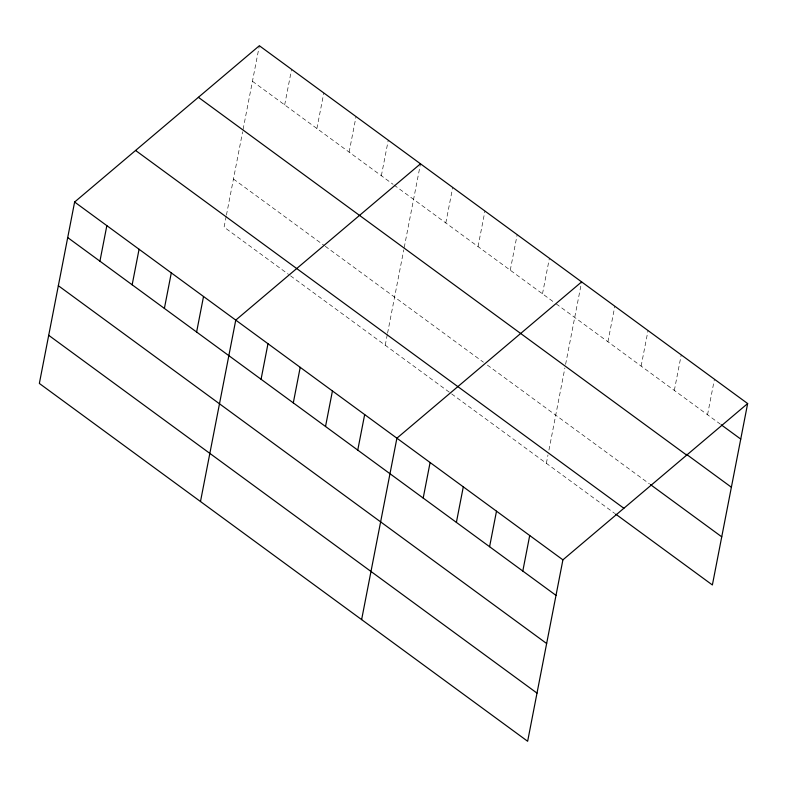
<?xml version="1.0" encoding="UTF-8"?>
<svg xmlns="http://www.w3.org/2000/svg" width="787" height="787" viewBox="0 0 787 787"><rect width="100%" height="100%" fill="white"/><g stroke="black" fill="none" stroke-linecap="round" stroke-linejoin="round"><path stroke-width="0.59" stroke-dasharray="3.94 2.95" d="M226.194 216.327L224.088 227.158L288.544 274.388M226.43 215.117L242.632 131.773M243.085 129.412L259.356 45.735M284.668 104.887L291.583 69.354M316.895 128.507L323.811 92.964M349.123 152.127L356.039 116.584M381.351 175.737L388.266 140.204M385.227 345.237L387.332 334.396M387.568 333.196L403.77 249.853M404.223 247.492L420.258 165.004M445.806 222.967L452.722 187.434M478.034 246.587L484.949 211.044M510.261 270.207L517.177 234.664M542.489 293.817L549.405 258.284M546.365 463.307L547.998 454.886M548.942 450.075L564.909 367.932M565.597 364.371L581.632 281.894M607.928 341.765L614.834 306.222M641.13 366.093L648.035 330.56M674.331 390.431L681.237 354.888M707.533 414.759L714.448 379.216M252.44 81.277L393.077 184.325M394.051 185.043L555.189 303.123M556.163 303.841L720.233 424.065M233.444 179.013L324.274 245.564M325.247 246.282L483.454 362.217M487.36 365.079L649.472 483.877M290.501 275.814L449.682 392.467M451.64 393.893L614.726 513.409"/><path stroke-width="1.18" d="M74.617 202.033L39.35 383.446L527.644 741.265L562.912 559.842L747.65 403.554L259.356 45.735L74.617 202.033L562.912 559.842M99.929 261.186L106.845 225.643M132.157 284.805L139.073 249.263M164.385 308.415L171.3 272.882M196.612 332.035L203.528 296.492M200.488 501.526L235.756 320.112L420.494 163.814M261.068 379.265L267.983 343.722M293.295 402.885L300.211 367.342M325.523 426.495L332.439 390.962M357.751 450.115L364.666 414.572M361.627 619.605L396.894 438.192L581.632 281.894M423.19 498.063L430.096 462.52M456.391 522.391L463.297 486.848M489.593 546.719L496.499 511.186M522.804 571.057L529.71 535.514M747.65 403.554L712.383 584.967L615.7 514.118M721.207 424.783L740.744 439.087M686.461 454.315L731.389 487.232M198.393 97.313L686.687 455.132M650.456 484.585L721.748 536.832M135.58 150.455L623.875 508.274M67.702 237.566L556.006 595.385M58.346 285.711L546.65 643.53M48.705 335.311L537.009 693.121"/></g></svg>
